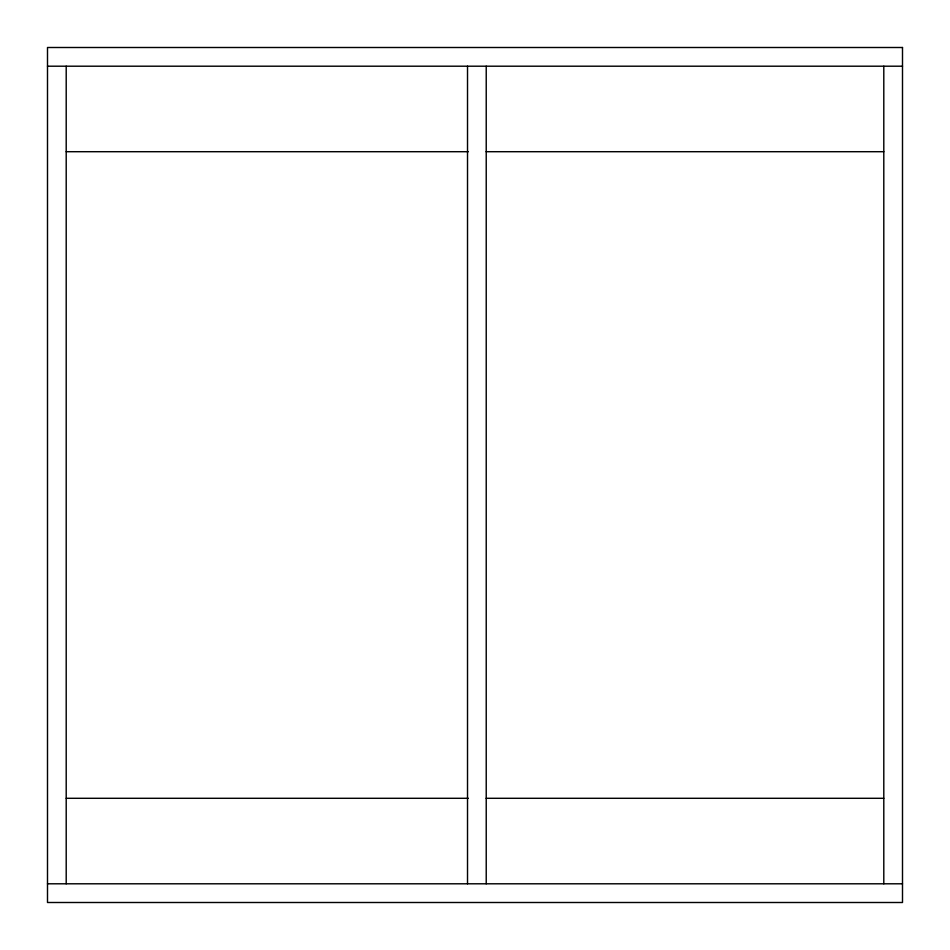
<?xml version="1.0" encoding="UTF-8"?>
<svg xmlns="http://www.w3.org/2000/svg" width="950" height="950" viewBox="0 0 950 950"><rect width="100%" height="100%" fill="white"/><g stroke="black" fill="none" stroke-linecap="round" stroke-linejoin="round"><path stroke-width="1.43" d="M47.5 66.203L902.5 66.203M66.203 151.703L468.326 151.703M486.127 151.703L883.797 151.703M66.203 798.297L468.326 798.297M486.127 798.297L883.797 798.297M47.5 883.797L902.5 883.797M883.797 66.203L883.797 883.797M486.222 66.203L486.222 883.797M467.519 66.203L467.519 883.797M66.203 66.203L66.203 883.797M902.5 47.5L47.5 47.5L47.5 902.5L902.5 902.5L902.5 47.5"/></g></svg>
